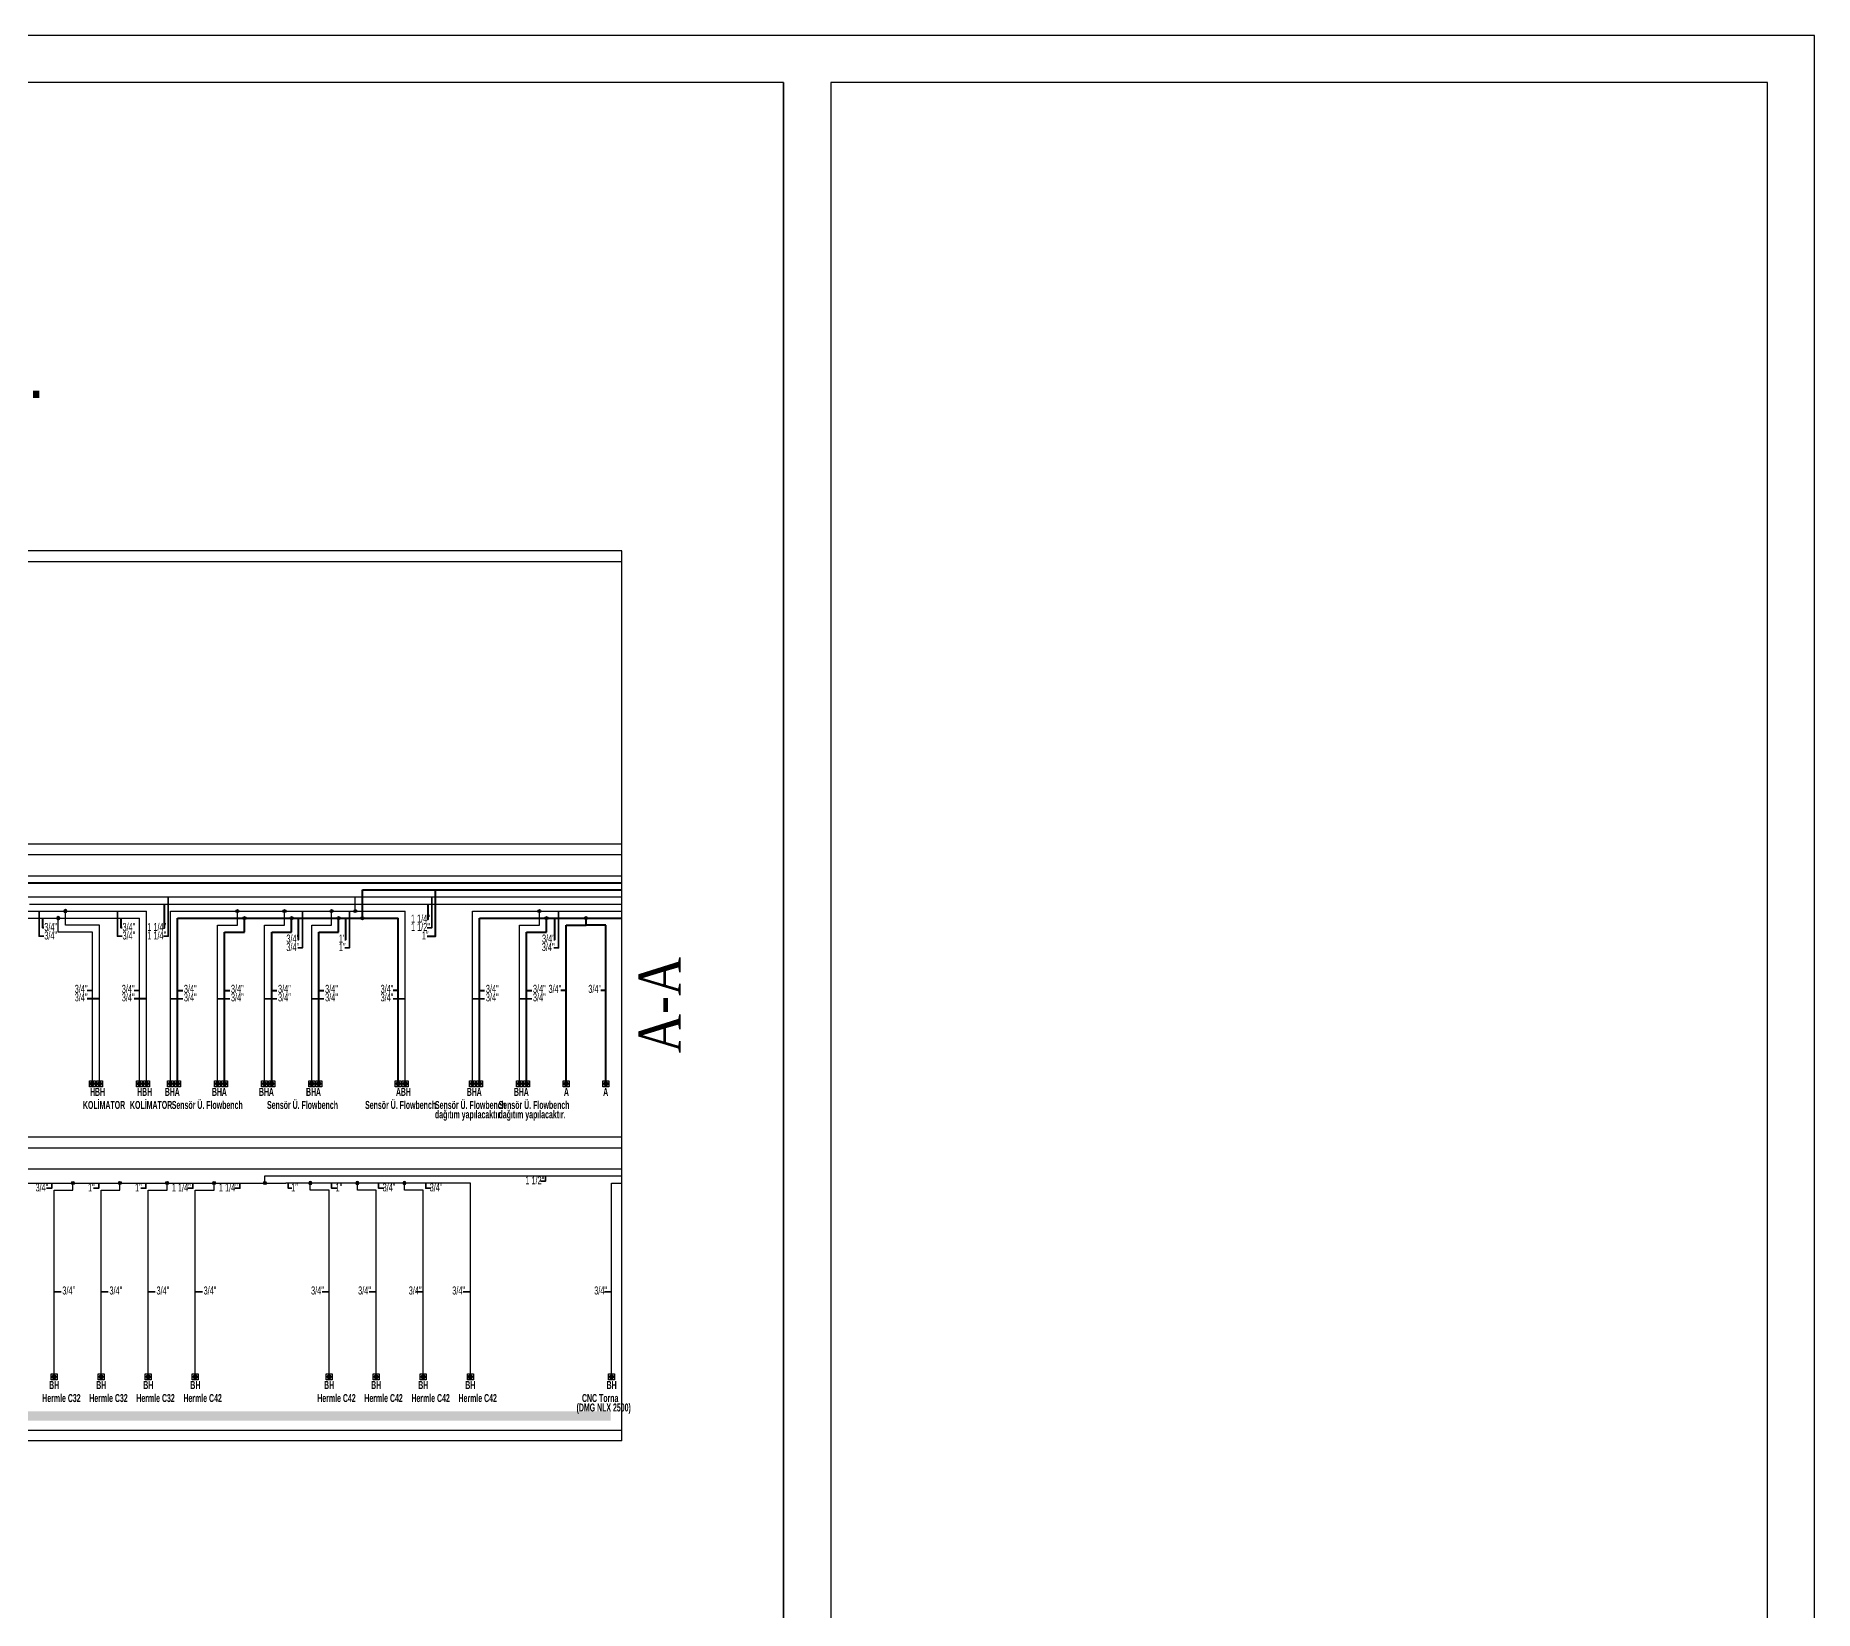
# Model space of a CAD drawing. Header units: centimetres. Extents: x 392964 to 515689, y 49661 to 58661.
# Drawn here: x 511909 to 515689, y 55317 to 58661 of the extents above; entities that cross this region are included whole.
import ezdxf
from ezdxf.enums import TextEntityAlignment as Align

# ---------------------------------------------------------------- set-up
doc = ezdxf.new("R2010")
doc.units = ezdxf.units.CM
doc.linetypes.add('MEDSISTEMBH_LINE', pattern=[1.5, 1.3, 0, -0.2])
doc.linetypes.add('MEDSISTEMKH_LINE', pattern=[1.5, 1.3, 0, -0.2])
doc.layers.get('0').update_dxf_attribs({"lineweight": 9})
doc.layers.add('-M-VALVE', color=7, linetype='Continuous')
for name, color, linetype, lineweight in [('0-KRCN-ANTET', 71, 'Continuous', 30), ('0-KRCN-BAS HAVA', 101, 'BASINÇ HAVA', 35), ('0-KRCN-SHT-02CIHAZ', 132, 'Continuous', 25), ('0-KRCN-Z-ANTET', 71, 'Continuous', 30), ('0-MEK-MED-AZOT', 217, '0-A_LINE', 40), ('_MDS_0', 7, 'Continuous', 30), ('_MDS_BORU_12.70X0.89_KURU HAVA', 132, 'Continuous', 30), ('_MDS_BORU_22.00X1.00_BASINÇLI HAVA', 5, 'Continuous', 30), ('_MDS_TEE', 7, 'Continuous', 30)]:
    doc.layers.add(name, color=color, linetype=linetype, lineweight=lineweight)
doc.styles.add('BAYBURT XREF$0$TIMES', font='times.ttf')
doc.styles.add('BORU', font='tahoma.ttf', dxfattribs={"width": 0.5})
doc.styles.add('Ince', font='arial.ttf')
doc.styles.add('ON', font='ARIALN.TTF', dxfattribs={"width": 0.8, "height": 6})
doc.styles.add('OYAK', font='arialbd.ttf')
doc.styles.get("Standard").update_dxf_attribs({"font": 'arial.ttf'})
doc.linetypes.add('0-A_LINE', pattern='A,100,-1.5,["A",BORU,S=9,R=0,X=0,Y=-4.5],-9,6', length=116.5)
doc.linetypes.add('BASINÇ HAVA', pattern='A,0.5,-0.2,["BH",Standard,S=0.1,R=0,X=-0.1,Y=-0.05],-0.2', length=0.9)

# ---------------------------------------------------------------- blocks, each defined once
blk = doc.blocks.new('TEE')
at = {"layer": '_MDS_TEE'}
h = blk.add_hatch(color=256, dxfattribs=at)
h.dxf.hatch_style = 1
edge = h.paths.add_edge_path()
edge.add_arc((0, 0), 50, 0, 360)
blk.add_circle((0, 0), 50, dxfattribs=at)
blk = doc.blocks.new('G$C63E5540C')
at = {"layer": '-M-VALVE', "color": 7}
for p, q in [((-4, 0), (4.1, 0)), ((-0.6, 0.5), (-0.6, -0.4)), ((-0.2, 1.4), (-0.2, 1.1)), ((0, -4), (0, 4.1)), ((0.2, 1.4), (0.2, 1.1)), ((0.6, 0.5), (0.6, -0.4))]:
    blk.add_line(p, q, dxfattribs=at)
blk.add_lwpolyline([(-5, 5), (5, 5), (5, -5), (-5, -5)], close=True, dxfattribs=at)
for radius in [3.23, 3.02, 3.02, 2.11, 2.11, 2, 2.01, 1.39, 1.12, 0.808, 0.742, 0.528, 0.449, 0.277, 0.00284]:
    blk.add_circle((0, 0), radius, dxfattribs=at)
for radius, start, end in [(0.594, 7.7463, 172.2537), (0.627, 20.1809, 159.8191), (0.594, 187.7463, 352.2537), (0.627, 200.1809, 339.8191)]:
    blk.add_arc((0, 0), radius, start, end, dxfattribs=at)
for points in [[(-0.2, -0.1), (-0.2, -0.1), (-0.2, -0.1), (-0.2, -0.1), (-0.2, -0.1), (-0.2, -0.1), (-0.2, -0.1), (-0.2, 0), (-0.2, 0), (-0.2, 0), (-0.2, 0), (-0.2, 0.1), (-0.2, 0.1), (-0.2, 0.1), (-0.2, 0.1), (-0.2, 0.1), (-0.2, 0.1), (-0.2, 0.1)], [(0.2, 0.1), (0.2, 0.1), (0.2, 0.1), (0.2, 0.1), (0.2, 0.1), (0.2, 0.1), (0.2, 0.1), (0.2, 0), (0.2, 0), (0.2, 0), (0.2, 0), (0.2, -0.1), (0.2, -0.1), (0.2, -0.1), (0.2, -0.1), (0.2, -0.1), (0.2, -0.1), (0.2, -0.1)]]:
    blk.add_open_spline(points, degree=3, knots=[1.48617, 1.48617, 1.48617, 1.48617, 1.618518, 1.618518, 1.842375, 1.842375, 2.168854, 2.168854, 2.495334, 2.495334, 2.821813, 2.821813, 3.148293, 3.148293, 3.372149, 3.372149, 3.504498, 3.504498, 3.504498, 3.504498], dxfattribs=at)

msp = doc.modelspace()

# ---------------------------------------------------------------- linework, layer by layer
at = {"ltscale": 3, "const_width": 20}
msp.add_lwpolyline([(511152.5, 55730), (513131.4, 55730)], dxfattribs=at)
at = {"layer": '0-KRCN-BAS HAVA', "color": 4, "ltscale": 150}
for points in [[(512181.2, 56748.6), (512191.2, 56748.6), (512191.2, 56832)], [(512741.5, 56766.6), (512751.5, 56766.6), (512751.5, 56832)], [(511927, 56748.6), (511917, 56748.6), (511917, 56802)], [(512093.2, 56748.6), (512083.3, 56748.6), (512083.3, 56802)], [(512466.5, 56724), (512476.4, 56724), (512476.4, 56802)], [(512566.5, 56724), (512576.4, 56724), (512576.4, 56802)], [(513010.7, 56724), (513020.7, 56724), (513020.7, 56802)], [(512030.1, 56633.7), (512019.2, 56633.7)], [(512130.1, 56633.7), (512119.2, 56633.7)], [(512196.1, 56615.7), (512222, 56615.7)], [(512296.1, 56615.7), (512322, 56615.7)], [(512396.1, 56615.7), (512422, 56615.7)], [(512496.1, 56615.7), (512522, 56615.7)], [(512694.9, 56615.7), (512668.9, 56615.7)], [(512837.7, 56615.7), (512863.6, 56615.7)], [(512937.7, 56615.7), (512963.6, 56615.7)], [(512981.9, 56228.5), (512992.8, 56228.5), (512992.8, 56239.5)], [(511932.8, 56213.5), (511943.8, 56213.5), (511943.8, 56224.5)], [(512032.8, 56213.5), (512043.8, 56213.5), (512043.8, 56224.5)], [(512132.8, 56213.5), (512143.8, 56213.5), (512143.8, 56224.5)], [(512232.8, 56213.5), (512243.8, 56213.5), (512243.8, 56224.5)], [(512332.8, 56213.5), (512343.8, 56213.5), (512343.8, 56224.5)], [(512453.8, 56213.5), (512446.3, 56213.5), (512446.3, 56224.5)], [(512549.2, 56213.5), (512538.3, 56213.5), (512538.3, 56224.5)], [(512649.2, 56213.5), (512638.3, 56213.5), (512638.3, 56224.5)], [(512749.2, 56213.5), (512738.3, 56213.5), (512738.3, 56224.5)], [(511948.8, 55993.2), (511963.8, 55993.2)], [(512048.8, 55993.2), (512063.8, 55993.2)], [(512148.8, 55993.2), (512163.8, 55993.2)], [(512248.8, 55993.2), (512263.8, 55993.2)], [(512533.2, 55993.2), (512518.2, 55993.2)], [(512633.2, 55993.2), (512618.2, 55993.2)], [(512733.2, 55993.2), (512718.2, 55993.2)], [(512833.2, 55993.2), (512818.2, 55993.2)], [(513133.2, 55993.2), (513118.2, 55993.2)]]:
    msp.add_lwpolyline(points, dxfattribs=at)
at = {"layer": '0-KRCN-SHT-02CIHAZ', "color": 8}
for p, q in [((513155.2, 57567), (503564.1, 57567)), ((513155.2, 55677), (513155.2, 57567)), ((503564.1, 57544.5), (513155.2, 57544.5)), ((513155.2, 56944.5), (503564.1, 56944.5)), ((503564.1, 56922), (513155.2, 56922)), ((513155.2, 56322), (503564.1, 56322)), ((503564.1, 56299.5), (513155.2, 56299.5)), ((503564.1, 55699.5), (513155.2, 55699.5)), ((513155.2, 55677), (503564.1, 55677))]:
    msp.add_line(p, q, dxfattribs=at)
at = {"layer": '0-KRCN-Z-ANTET'}
for points in [[(392964.1, 49661.3), (515688.8, 49661.3), (515688.8, 58661.3), (392964.1, 58661.3)], [(503064.1, 49761.3), (513498.8, 49761.3), (513498.8, 58561.3), (503064.1, 58561.3)]]:
    msp.add_lwpolyline(points, close=True, dxfattribs=at)
for points in [[(513498.8, 58561.3), (513498.8, 49761.3)], [(513598.8, 58561.3), (513598.8, 49761.3)], [(513598.8, 49761.3), (515588.8, 49761.3), (515588.8, 58561.3), (513598.8, 58561.3)], [(513598.8, 49761.3), (515588.8, 49761.3), (515588.8, 58561.3), (513598.8, 58561.3)]]:
    msp.add_lwpolyline(points, dxfattribs=at)
at = {"layer": '0-MEK-MED-AZOT'}
for p, q in [((503728.5, 56862), (513155.2, 56862)), ((512603.8, 56847), (513155.2, 56847)), ((512603.8, 56787), (512603.8, 56847)), ((512211.1, 56787), (512679.9, 56787)), ((512211.1, 56435.4), (512211.1, 56787)), ((512353.4, 56757), (512353.4, 56787)), ((512453.4, 56757), (512453.4, 56787)), ((512553.4, 56757), (512553.4, 56787)), ((512679.9, 56435.4), (512679.9, 56787)), ((512852.7, 56787), (513155.2, 56787)), ((512852.7, 56435.4), (512852.7, 56787)), ((512995, 56757), (512995, 56787)), ((513036.6, 56435.4), (513036.6, 56772)), ((513036.6, 56772), (513079, 56772)), ((513079, 56772), (513079, 56787)), ((513121.3, 56772), (513079, 56772)), ((513121.3, 56435.4), (513121.3, 56772)), ((512311.1, 56435.4), (512311.1, 56757)), ((512311.1, 56757), (512353.4, 56757)), ((512411.1, 56435.4), (512411.1, 56757)), ((512411.1, 56757), (512453.4, 56757)), ((512511.1, 56435.4), (512511.1, 56757)), ((512511.1, 56757), (512553.4, 56757)), ((512952.7, 56435.4), (512952.7, 56757)), ((512952.7, 56757), (512995, 56757))]:
    msp.add_line(p, q, dxfattribs=at)
at = {"layer": '0-MEK-MED-AZOT', "color": 6, "ltscale": 150}
for points in [[(512741.5, 56748.6), (512759.5, 56748.6), (512759.5, 56847)], [(512466.5, 56742), (512468.4, 56742), (512468.4, 56787)], [(512566.5, 56742), (512568.4, 56742), (512568.4, 56787)], [(513010.7, 56742), (513012.7, 56742), (513012.7, 56787)], [(512211.1, 56633.7), (512222, 56633.7)], [(512311.1, 56633.7), (512322, 56633.7)], [(512411.1, 56633.7), (512422, 56633.7)], [(512511.1, 56633.7), (512522, 56633.7)], [(512679.9, 56633.7), (512668.9, 56633.7)], [(512852.7, 56633.7), (512863.6, 56633.7)], [(512952.7, 56633.7), (512963.6, 56633.7)], [(513036.6, 56633.7), (513025.7, 56633.7)], [(513121.3, 56633.7), (513110.4, 56633.7)]]:
    msp.add_lwpolyline(points, dxfattribs=at)
at = {"layer": '0-MEK-MED-AZOT', "color": 1, "ltscale": 150, "true_color": 0xff0000}
for points in [[(512181.2, 56766.6), (512183.2, 56766.6), (512183.2, 56817)], [(512741.5, 56784.6), (512743.5, 56784.6), (512743.5, 56817)], [(511927, 56766.6), (511925, 56766.6), (511925, 56787)], [(512093.2, 56766.6), (512091.3, 56766.6), (512091.3, 56787)], [(512045.1, 56615.7), (512019.2, 56615.7)], [(512145.1, 56615.7), (512119.2, 56615.7)]]:
    msp.add_lwpolyline(points, dxfattribs=at)
at = {"layer": '_MDS_BORU_12.70X0.89_KURU HAVA', "color": 241, "linetype": 'MEDSISTEMKH_LINE', "ltscale": 80}
for p, q in [((511896.9, 56817), (513155.2, 56817)), ((511104.3, 56787), (512130.1, 56787)), ((511957.8, 56757), (511957.8, 56787)), ((512130.1, 56435.4), (512130.1, 56787)), ((512030.1, 56757), (511957.8, 56757)), ((512030.1, 56435.4), (512030.1, 56757))]:
    msp.add_line(p, q, dxfattribs=at)
at = {"layer": '_MDS_BORU_22.00X1.00_BASINÇLI HAVA', "linetype": 'MEDSISTEMBH_LINE', "ltscale": 80}
for p, q in [((504125.5, 56877), (513155.2, 56877)), ((511881.9, 56832), (513155.2, 56832)), ((512588.8, 56802), (512588.8, 56832)), ((511089.3, 56802), (512145.1, 56802)), ((511972.8, 56772), (511972.8, 56802)), ((512045.1, 56772), (511972.8, 56772)), ((512045.1, 56435.4), (512045.1, 56772)), ((512145.1, 56435.4), (512145.1, 56802)), ((512196.1, 56802), (512694.9, 56802)), ((512196.1, 56435.4), (512196.1, 56802)), ((512296.1, 56435.4), (512296.1, 56772)), ((512296.1, 56772), (512338.4, 56772)), ((512338.4, 56772), (512338.4, 56802)), ((512396.1, 56435.4), (512396.1, 56772)), ((512396.1, 56772), (512438.4, 56772)), ((512438.4, 56772), (512438.4, 56802)), ((512496.1, 56435.4), (512496.1, 56772)), ((512496.1, 56772), (512538.4, 56772)), ((512538.4, 56772), (512538.4, 56802)), ((512694.9, 56435.4), (512694.9, 56802)), ((512837.7, 56802), (513155.2, 56802)), ((512837.7, 56435.4), (512837.7, 56802)), ((512937.7, 56435.4), (512937.7, 56772)), ((512937.7, 56772), (512980, 56772)), ((512980, 56772), (512980, 56802)), ((511364.5, 56254.5), (513155.2, 56254.5)), ((512396.7, 56239.5), (513155.2, 56239.5)), ((512396.7, 56224.5), (512396.7, 56239.5)), ((511748.8, 56224.5), (512441, 56224.5)), ((511948.8, 55812.9), (511948.8, 56209.5)), ((511948.8, 56209.5), (511988.8, 56209.5)), ((511988.8, 56209.5), (511988.8, 56224.5)), ((512048.8, 55812.9), (512048.8, 56209.5)), ((512048.8, 56209.5), (512088.8, 56209.5)), ((512088.8, 56209.5), (512088.8, 56224.5)), ((512148.8, 55812.9), (512148.8, 56209.5)), ((512148.8, 56209.5), (512188.8, 56209.5)), ((512188.8, 56209.5), (512188.8, 56224.5)), ((512248.8, 55812.9), (512248.8, 56209.5)), ((512248.8, 56209.5), (512288.8, 56209.5)), ((512288.8, 56209.5), (512288.8, 56224.5)), ((512833.2, 56224.5), (512441, 56224.5)), ((512493.2, 56209.5), (512493.2, 56224.5)), ((512533.2, 56209.5), (512493.2, 56209.5)), ((512533.2, 55812.9), (512533.2, 56209.5)), ((512593.2, 56209.5), (512593.2, 56224.5)), ((512633.2, 56209.5), (512593.2, 56209.5)), ((512633.2, 55812.9), (512633.2, 56209.5)), ((512693.2, 56209.5), (512693.2, 56224.5)), ((512733.2, 56209.5), (512693.2, 56209.5)), ((512733.2, 55812.9), (512733.2, 56209.5)), ((512833.2, 55812.9), (512833.2, 56224.5)), ((513133.2, 56224.5), (513155.2, 56224.5)), ((513133.2, 55812.9), (513133.2, 56224.5))]:
    msp.add_line(p, q, dxfattribs=at)

# ---------------------------------------------------------------- block references
at = {"layer": '-M-VALVE', "color": 7, "xscale": 1.276512899816038, "yscale": 1.276512899816038, "zscale": 1.276512899816038}
for p in [(512030.1, 56435.4), (512045.1, 56435.4), (512130.1, 56435.4), (512145.1, 56435.4), (512196.1, 56435.4), (512211.1, 56435.4), (512296.1, 56435.4), (512311.1, 56435.4), (512396.1, 56435.4), (512411.1, 56435.4), (512496.1, 56435.4), (512511.1, 56435.4), (512679.9, 56435.4), (512694.9, 56435.4), (512837.7, 56435.4), (512852.7, 56435.4), (512937.7, 56435.4), (512952.7, 56435.4), (513036.6, 56435.4), (513121.3, 56435.4), (511948.8, 55812.9), (512048.8, 55812.9), (512148.8, 55812.9), (512248.8, 55812.9), (512533.2, 55812.9), (512633.2, 55812.9), (512733.2, 55812.9), (512833.2, 55812.9), (513133.2, 55812.9)]:
    msp.add_blockref('G$C63E5540C', p, dxfattribs=at)
at = {"layer": '_MDS_BORU_22.00X1.00_BASINÇLI HAVA', "linetype": 'MEDSISTEMBH_LINE', "ltscale": 80, "yscale": 0.065, "zscale": 0.065}
for p, xscale, rotation in [((511972.8, 56802), -0.065, 270), ((512338.4, 56802), 0.065, 90.00000000000001), ((512438.4, 56802), 0.065, 90.00000000000001), ((512538.4, 56802), 0.065, 90.00000000000001), ((512980, 56802), 0.065, 90.00000000000001), ((511957.8, 56787), -0.065, 270), ((512353.4, 56787), 0.065, 90.00000000000001), ((512453.4, 56787), 0.065, 90.00000000000001), ((512553.4, 56787), 0.065, 90.00000000000001), ((512603.8, 56787), 0.065, 90), ((512995, 56787), 0.065, 90.00000000000001), ((513079, 56787), 0.065, 90.00000000000001), ((511988.8, 56224.5), 0.065, 90.00000000000001), ((512088.8, 56224.5), 0.065, 90.00000000000001), ((512188.8, 56224.5), 0.065, 90.00000000000001), ((512288.8, 56224.5), 0.065, 90.00000000000001), ((512396.7, 56224.5), 0.065, 90.00000000000001), ((512493.2, 56224.5), -0.065, 270), ((512593.2, 56224.5), -0.065, 270), ((512693.2, 56224.5), -0.065, 270)]:
    msp.add_blockref('TEE', p, dxfattribs=dict(at, xscale=xscale, rotation=rotation))
at = {"layer": '_MDS_TEE', "xscale": 0.065, "yscale": 0.065, "zscale": 0.065, "rotation": 90}
msp.add_blockref('TEE', (512588.8, 56802), dxfattribs=at)

# ---------------------------------------------------------------- texts
at = {"layer": '0-KRCN-ANTET', "style": 'BAYBURT XREF$0$TIMES', "width": 0.85}
msp.add_text('A-A', height=89.6, rotation=90, dxfattribs=at).set_placement((513235.1, 56602.7), align=Align.MIDDLE)
at = {"layer": '0-KRCN-BAS HAVA', "color": 4, "ltscale": 150, "style": 'ON', "width": 0.8}
for s, p in [('1 1/2"', (512707.1, 56759.8)), ('3/4"', (511928, 56741.8)), ('3/4"', (512094.2, 56741.8)), ('1 1/4"', (512146.8, 56741.8)), ('3/4"', (512442.3, 56717.2)), ('1"', (512553.8, 56717.2)), ("3/4''", (512985, 56717.2)), ('3/4"', (511992.7, 56628.4)), ('3/4"', (512092.7, 56628.4)), ('3/4"', (512224.6, 56610.4)), ('3/4"', (512324.6, 56610.4)), ('3/4"', (512424.6, 56610.4)), ('3/4"', (512524.6, 56610.4)), ('3/4"', (512642.5, 56610.4)), ('3/4"', (512866.2, 56610.4)), ('3/4"', (512966.2, 56610.4)), ('1 1/2"', (512950, 56221.8)), ('3/4"', (511909.4, 56206.8)), ('1"', (512020.9, 56206.8)), ('1"', (512120.9, 56206.8)), ('1 1/4"', (512199, 56206.8)), ('1 1/4"', (512299, 56206.8)), ('1"', (512452.5, 56206.8)), ('1"', (512546.8, 56206.8)), ('3/4"', (512646.8, 56206.8)), ('3/4"', (512746.8, 56206.8)), ('3/4"', (511966.4, 55987.9)), ('3/4"', (512066.4, 55987.9)), ('3/4"', (512166.4, 55987.9)), ('3/4"', (512266.4, 55987.9)), ('3/4"', (512494.8, 55987.9)), ('3/4"', (512594.8, 55987.9)), ('3/4"', (512702.3, 55987.9)), ('3/4"', (512794.8, 55987.9)), ('3/4"', (513096.4, 55987.9))]:
    msp.add_text(s, height=17, dxfattribs=at).set_placement(p)
at = {"layer": '0-KRCN-Z-ANTET', "color": 6, "insert": (504998.6, 58158.5), "char_height": 100, "width": 7005.556, "attachment_point": 1, "style": 'Ince'}
msp.add_mtext('KOLON ŞEMASI / İZOMETRİ PLANI TEMİZ ODA VE ANA BİNA İÇİN ORTAK HAZIRLANMIŞTIR.\\PİLGİLİ PROJEDE KOLON ŞEMASININ / İZOMETRİ PLANLARININ İLGİLİ KISIMLARI DİKKATE ALINACAKTIR.', dxfattribs=at)
at = {"layer": '0-MEK-MED-AZOT', "color": 1, "ltscale": 150, "true_color": 0xff0000, "style": 'ON', "width": 0.8}
for s, p in [('3/4"', (511928, 56759.8)), ('3/4"', (512094.2, 56759.8)), ('1 1/4"', (512146.8, 56759.8)), ('1 1/4"', (512707.1, 56777.8)), ('3/4"', (511992.7, 56610.4)), ('3/4"', (512092.7, 56610.4))]:
    msp.add_text(s, height=17, dxfattribs=at).set_placement(p)
at = {"layer": '0-MEK-MED-AZOT', "color": 6, "ltscale": 150, "style": 'ON', "width": 0.8}
for s, p in [('3/4"', (512442.3, 56735.2)), ('1"', (512553.8, 56735.2)), ('1"', (512730.1, 56741.8)), ('3/4"', (512985.5, 56735.2)), ('3/4"', (512224.6, 56628.4)), ('3/4"', (512324.6, 56628.4)), ('3/4"', (512424.6, 56628.4)), ('3/4"', (512524.6, 56628.4)), ('3/4"', (512642.5, 56628.4)), ('3/4"', (512866.2, 56628.4)), ('3/4"', (512966.2, 56628.4)), ('3/4"', (512999.2, 56628.4)), ('3/4"', (513083.9, 56628.4))]:
    msp.add_text(s, height=17, dxfattribs=at).set_placement(p)
at = {"layer": '_MDS_0', "style": 'OYAK', "width": 0.5}
for s, p in [('H', (512030.8, 56404.5)), ('BH', (512046.4, 56404.5)), ('H', (512130.8, 56404.5)), ('BH', (512146.4, 56404.5)), ('BH', (512194.8, 56404.5)), ('A', (512210.4, 56404.5)), ('BH', (512294.8, 56404.5)), ('A', (512310.4, 56404.5)), ('BH', (512394.8, 56404.5)), ('A', (512410.4, 56404.5)), ('BH', (512494.8, 56404.5)), ('A', (512510.4, 56404.5)), ('A', (512680.5, 56404.5)), ('BH', (512696.2, 56404.5)), ('BH', (512836.4, 56404.5)), ('A', (512852, 56404.5)), ('BH', (512936.4, 56404.5)), ('A', (512952, 56404.5)), ('A', (513037.3, 56404.5)), ('A', (513120.7, 56404.5)), ('BH', (511949, 55782)), ('BH', (512049, 55782)), ('BH', (512149, 55782)), ('BH', (512249, 55782)), ('BH', (512533.1, 55782)), ('BH', (512633.1, 55782)), ('BH', (512733.1, 55782)), ('BH', (512833.1, 55782)), ('BH', (513133.3, 55782))]:
    msp.add_text(s, height=17, dxfattribs=at).set_placement(p, align=Align.BOTTOM_CENTER)
at = {"layer": '_MDS_0', "color": 61, "style": 'OYAK', "width": 0.5}
for s, p in [('KOLİMATOR', (512010.1, 56376.8, 0)), ('KOLİMATOR', (512110.1, 56376.8, 0)), ('Sensör Ü. Flowbench', (512198.8, 56376.8, 0)), ('Sensör Ü. Flowbench', (512401.2, 56376.8, 0)), ('Sensör Ü. Flowbench', (512609.6, 56376.8, 0)), ('Sensör Ü. Flowbench', (512758, 56376.8, 0)), ('Sensör Ü. Flowbench', (512893.1, 56376.8, 0)), ('dağıtım yapılacaktır.', (512758, 56356.8, 0)), ('dağıtım yapılacaktır.', (512893.1, 56356.8, 0)), ('Hermle C32 ', (511923.6, 55754.3, 0)), ('Hermle C32 ', (512023.6, 55754.3, 0)), ('Hermle C32 ', (512123.6, 55754.3, 0)), ('Hermle C42 ', (512223.6, 55754.3, 0)), ('Hermle C42 ', (512508, 55754.3, 0)), ('Hermle C42 ', (512608, 55754.3, 0)), ('Hermle C42 ', (512708, 55754.3, 0)), ('Hermle C42 ', (512808, 55754.3, 0)), ('(DMG NLX 2500)', (513058.8, 55734.3, 0)), ('CNC Torna', (513070.3, 55754.3, 0))]:
    msp.add_text(s, height=17, dxfattribs=at).set_placement(p, align=Align.BOTTOM_LEFT)

doc.saveas('drawing.dxf')
